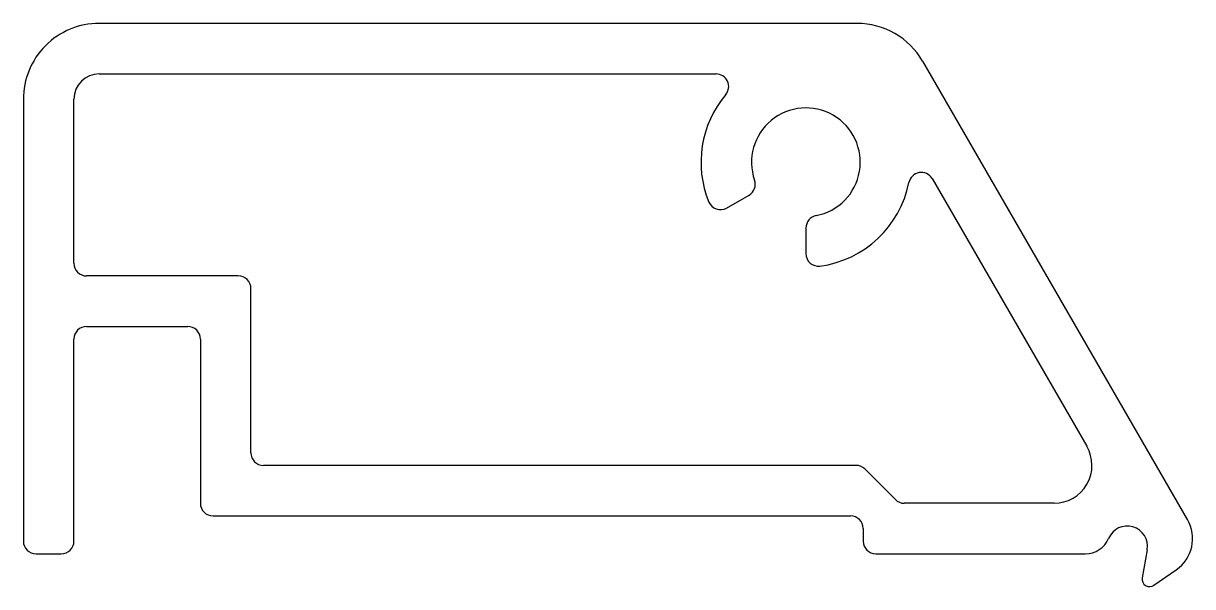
# Model space of a CAD drawing. Extents: x 0.9 to 47.1, y -0.5 to 21.8.
import ezdxf

# ---------------------------------------------------------------- set-up
doc = ezdxf.new("R2010")
doc.units = 0
doc.layers.get('0').update_dxf_attribs({"linetype": 'CONTINUOUS'})

msp = doc.modelspace()

# ---------------------------------------------------------------- linework, layer by layer
for p, q in [((33.866, 21.782), (3.895, 21.782)), ((46.94, 2.137), (36.465, 20.281)), ((3.896, 19.782), (28.293, 19.782)), ((0.896, 18.768), (0.896, 1.282)), ((2.896, 12.282), (2.896, 18.781)), ((36.838, 15.635), (42.956, 5.039)), ((28.705, 14.468), (29.602, 14.986)), ((31.846, 13.679), (31.846, 12.666)), ((9.396, 11.782), (3.396, 11.782)), ((9.896, 4.782), (9.896, 11.282)), ((3.396, 9.782), (7.396, 9.782)), ((2.896, 1.282), (2.896, 9.282)), ((7.896, 9.282), (7.896, 2.782)), ((33.824, 4.282), (10.396, 4.282)), ((35.385, 2.928), (34.172, 4.14)), ((35.384, 2.928), (35.385, 2.928)), ((41.661, 2.782), (35.738, 2.782)), ((8.396, 2.282), (33.612, 2.282)), ((34.112, 1.782), (34.112, 1.282)), ((45.342, 0.943), (45.145, -0.171)), ((1.396, 0.782), (2.396, 0.782)), ((34.612, 0.782), (42.896, 0.782)), ((45.614, -0.464), (46.486, 0.147))]:
    msp.add_line(p, q)
for centre, radius, start, end in [((3.895, 18.782), 3, 89.9996, 180.2722), ((33.866, 18.781), 3, 29.9999, 90), ((3.896, 18.781), 1, 90, 180), ((28.293, 19.282), 0.5, 319.8195, 90.0048), ((31.846, 16.282), 4.15, 139.8226, 202.2847), ((31.846, 16.282), 2.15, 280.8746, 199.1249), ((36.408, 15.38), 0.5, 30.5773, 168.823), ((29.342, 15.413), 0.5, 301.2995, 19.1259), ((31.846, 16.282), 4.15, 277.7049, 348.8228), ((28.465, 14.907), 0.5, 203.4177, 298.688), ((32.346, 13.679), 0.5, 100.8752, 180), ((32.346, 12.666), 0.5, 180, 276.4791), ((3.396, 12.282), 0.5, 180, 270), ((9.396, 11.282), 0.5, 0, 90), ((3.396, 9.282), 0.5, 90, 180), ((7.396, 9.282), 0.5, 0, 90), ((10.396, 4.782), 0.5, 180, 270), ((41.661, 4.282), 1.5, 270, 30.3192), ((33.824, 3.782), 0.5, 45.8346, 90), ((8.396, 2.782), 0.5, 180, 270), ((35.738, 3.282), 0.5, 224.9971, 270), ((33.612, 1.782), 0.5, 0, 90), ((44.554, 1.082), 0.8, 349.9985, 157.1091), ((45.641, 1.387), 1.501, 304.2987, 29.9999), ((42.896, 1.782), 1, 269.9942, 337.1068), ((1.396, 1.282), 0.5, 180, 270), ((2.396, 1.282), 0.5, 270, 0), ((34.612, 1.282), 0.5, 180, 270), ((45.442, -0.218), 0.3, 170.984, 305.005)]:
    msp.add_arc(centre, radius, start, end)

doc.saveas('drawing.dxf')
